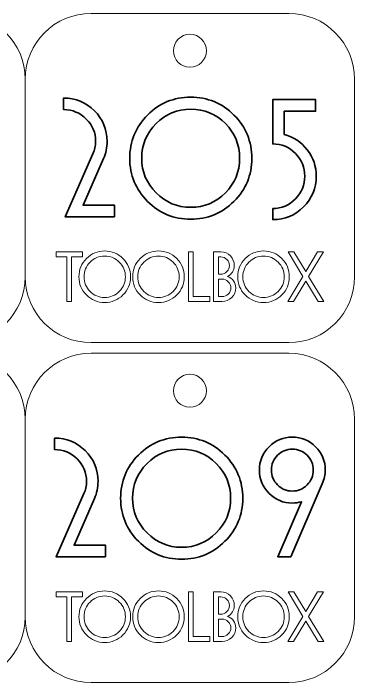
# Model space of a CAD drawing. Header units: inches. Extents: x 269 to 1026, y -294 to 278.
# Drawn here: x 417.7 to 469.5, y 176.1 to 277.8 of the extents above; entities that cross this region are included whole.
import ezdxf

# ---------------------------------------------------------------- set-up
doc = ezdxf.new("R2010")
doc.units = ezdxf.units.IN
doc.header["$MEASUREMENT"] = 0
doc.layers.add('Default', color=7, linetype='Continuous')

# ---------------------------------------------------------------- blocks, each defined once
blk = doc.blocks.new('block 363')
at = {"layer": 'Default', "color": 7, "lineweight": 35}
for points, knots in [([(433.04, 246.87), (433.04, 246.87), (425.53, 246.87), (425.53, 246.87), (425.53, 246.87), (429.74, 256.46), (429.74, 256.46), (430.02, 257.02), (430.16, 257.64), (430.16, 258.34), (430.16, 259.65), (429.68, 260.78), (428.73, 261.73), (427.78, 262.67), (426.64, 263.15), (425.3, 263.15), (425.3, 263.15), (425.3, 264.91), (425.3, 264.91), (427.12, 264.91), (428.67, 264.27), (429.96, 262.99), (431.25, 261.71), (431.9, 260.16), (431.9, 258.34), (431.9, 257.4), (431.72, 256.53), (431.35, 255.74), (431.35, 255.74), (428.26, 248.64), (428.26, 248.64), (428.26, 248.64), (433.04, 248.64), (433.04, 248.64), (433.04, 248.64), (433.04, 246.87), (433.04, 246.87)], [0, 0, 0, 0, 1, 1, 1, 2, 2, 2, 3, 3, 3, 4, 4, 4, 5, 5, 5, 6, 6, 6, 7, 7, 7, 8, 8, 8, 9, 9, 9, 10, 10, 10, 11, 11, 11, 12, 12, 12, 12]), ([(453.87, 255.76), (453.87, 253.21), (452.96, 251.03), (451.15, 249.22), (449.34, 247.41), (447.15, 246.51), (444.59, 246.51), (442.02, 246.51), (439.84, 247.41), (438.04, 249.22), (436.23, 251.03), (435.33, 253.21), (435.33, 255.76), (435.33, 258.33), (436.23, 260.52), (438.04, 262.33), (439.84, 264.14), (442.02, 265.04), (444.59, 265.04), (447.15, 265.04), (449.34, 264.14), (451.15, 262.33), (452.96, 260.52), (453.87, 258.33), (453.87, 255.76)], [0, 0, 0, 0, 1, 1, 1, 2, 2, 2, 3, 3, 3, 4, 4, 4, 5, 5, 5, 6, 6, 6, 7, 7, 7, 8, 8, 8, 8]), ([(463.65, 253.06), (463.65, 251.22), (463, 249.66), (461.71, 248.38), (460.42, 247.09), (458.86, 246.45), (457.04, 246.45), (457.04, 246.45), (457.04, 248.14), (457.04, 248.14), (458.39, 248.14), (459.53, 248.62), (460.48, 249.59), (461.43, 250.55), (461.9, 251.71), (461.9, 253.06), (461.9, 254.39), (461.43, 255.54), (460.48, 256.5), (459.53, 257.46), (458.39, 257.95), (457.04, 257.95), (457.04, 257.95), (457.04, 264.68), (457.04, 264.68), (457.04, 264.68), (463.54, 264.68), (463.54, 264.68), (463.54, 264.68), (463.54, 262.91), (463.54, 262.91), (463.54, 262.91), (458.78, 262.91), (458.78, 262.91), (458.78, 262.91), (458.78, 259.4), (458.78, 259.4), (460.21, 259), (461.38, 258.21), (462.29, 257.04), (463.19, 255.86), (463.65, 254.53), (463.65, 253.06)], [0, 0, 0, 0, 1, 1, 1, 2, 2, 2, 3, 3, 3, 4, 4, 4, 5, 5, 5, 6, 6, 6, 7, 7, 7, 8, 8, 8, 9, 9, 9, 10, 10, 10, 11, 11, 11, 12, 12, 12, 13, 13, 13, 14, 14, 14, 14]), ([(452.02, 255.76), (452.02, 257.82), (451.3, 259.58), (449.85, 261.04), (448.41, 262.5), (446.65, 263.22), (444.59, 263.22), (442.54, 263.22), (440.79, 262.5), (439.34, 261.04), (437.88, 259.58), (437.15, 257.82), (437.15, 255.76), (437.15, 253.72), (437.88, 251.97), (439.34, 250.51), (440.79, 249.05), (442.54, 248.33), (444.59, 248.33), (446.65, 248.33), (448.41, 249.05), (449.85, 250.51), (451.3, 251.97), (452.02, 253.72), (452.02, 255.76)], [0, 0, 0, 0, 1, 1, 1, 2, 2, 2, 3, 3, 3, 4, 4, 4, 5, 5, 5, 6, 6, 6, 7, 7, 7, 8, 8, 8, 8])]:
    blk.add_open_spline(points, degree=3, knots=knots, dxfattribs=at)
blk = doc.blocks.new('block 362')
at = {"layer": 'Default'}
blk.add_blockref('block 363', (0, 0), dxfattribs=at)
blk = doc.blocks.new('block 371')
at = {"layer": 'Default', "color": 7, "lineweight": 35}
for points, knots in [([(452.49, 204.14), (452.49, 201.59), (451.59, 199.41), (449.77, 197.6), (447.96, 195.79), (445.77, 194.88), (443.21, 194.88), (440.64, 194.88), (438.46, 195.79), (436.66, 197.6), (434.85, 199.41), (433.95, 201.59), (433.95, 204.14), (433.95, 206.7), (434.85, 208.89), (436.66, 210.7), (438.46, 212.51), (440.64, 213.42), (443.21, 213.42), (445.77, 213.42), (447.96, 212.51), (449.77, 210.7), (451.59, 208.89), (452.49, 206.7), (452.49, 204.14)], [0, 0, 0, 0, 1, 1, 1, 2, 2, 2, 3, 3, 3, 4, 4, 4, 5, 5, 5, 6, 6, 6, 7, 7, 7, 8, 8, 8, 8]), ([(465.02, 208.43), (465.02, 207.74), (464.87, 207.04), (464.56, 206.35), (464.56, 206.35), (459.77, 195.25), (459.77, 195.25), (459.77, 195.25), (457.79, 195.25), (457.79, 195.25), (457.79, 195.25), (461.43, 203.62), (461.43, 203.62), (460.96, 203.48), (460.48, 203.41), (460, 203.41), (458.63, 203.41), (457.46, 203.9), (456.48, 204.88), (455.5, 205.86), (455.01, 207.04), (455.01, 208.43), (455.01, 209.8), (455.5, 210.97), (456.48, 211.95), (457.46, 212.93), (458.64, 213.42), (460.01, 213.42), (461.39, 213.42), (462.57, 212.93), (463.55, 211.95), (464.53, 210.97), (465.02, 209.8), (465.02, 208.43)], [0, 0, 0, 0, 1, 1, 1, 2, 2, 2, 3, 3, 3, 4, 4, 4, 5, 5, 5, 6, 6, 6, 7, 7, 7, 8, 8, 8, 9, 9, 9, 10, 10, 10, 11, 11, 11, 11]), ([(431.67, 195.25), (431.67, 195.25), (424.15, 195.25), (424.15, 195.25), (424.15, 195.25), (428.36, 204.84), (428.36, 204.84), (428.64, 205.4), (428.78, 206.02), (428.78, 206.71), (428.78, 208.03), (428.3, 209.16), (427.35, 210.11), (426.41, 211.05), (425.26, 211.52), (423.92, 211.52), (423.92, 211.52), (423.92, 213.29), (423.92, 213.29), (425.74, 213.29), (427.29, 212.65), (428.58, 211.37), (429.88, 210.08), (430.52, 208.53), (430.52, 206.71), (430.52, 205.78), (430.34, 204.91), (429.98, 204.11), (429.98, 204.11), (426.88, 197.01), (426.88, 197.01), (426.88, 197.01), (431.67, 197.01), (431.67, 197.01), (431.67, 197.01), (431.67, 195.25), (431.67, 195.25)], [0, 0, 0, 0, 1, 1, 1, 2, 2, 2, 3, 3, 3, 4, 4, 4, 5, 5, 5, 6, 6, 6, 7, 7, 7, 8, 8, 8, 9, 9, 9, 10, 10, 10, 11, 11, 11, 12, 12, 12, 12]), ([(450.65, 204.14), (450.65, 206.2), (449.92, 207.96), (448.47, 209.42), (447.03, 210.87), (445.27, 211.6), (443.21, 211.6), (441.16, 211.6), (439.41, 210.87), (437.96, 209.42), (436.5, 207.96), (435.77, 206.2), (435.77, 204.14), (435.77, 202.09), (436.5, 200.34), (437.96, 198.89), (439.41, 197.43), (441.16, 196.7), (443.21, 196.7), (445.27, 196.7), (447.03, 197.43), (448.47, 198.89), (449.92, 200.34), (450.65, 202.09), (450.65, 204.14)], [0, 0, 0, 0, 1, 1, 1, 2, 2, 2, 3, 3, 3, 4, 4, 4, 5, 5, 5, 6, 6, 6, 7, 7, 7, 8, 8, 8, 8]), ([(463.2, 208.43), (463.2, 209.29), (462.89, 210.04), (462.27, 210.66), (461.64, 211.29), (460.89, 211.6), (460.01, 211.6), (459.14, 211.6), (458.39, 211.29), (457.77, 210.66), (457.15, 210.04), (456.83, 209.29), (456.83, 208.43), (456.83, 207.54), (457.15, 206.79), (457.77, 206.17), (458.39, 205.54), (459.14, 205.23), (460.01, 205.23), (460.89, 205.23), (461.64, 205.54), (462.27, 206.17), (462.89, 206.79), (463.2, 207.54), (463.2, 208.43)], [0, 0, 0, 0, 1, 1, 1, 2, 2, 2, 3, 3, 3, 4, 4, 4, 5, 5, 5, 6, 6, 6, 7, 7, 7, 8, 8, 8, 8])]:
    blk.add_open_spline(points, degree=3, knots=knots, dxfattribs=at)
blk = doc.blocks.new('block 370')
at = {"layer": 'Default'}
blk.add_blockref('block 371', (0, 0), dxfattribs=at)
blk = doc.blocks.new('block 449')
at = {"layer": 'Default', "color": 240, "lineweight": 9}
blk.add_open_spline([(379.47, 227.77), (379.47, 227.77), (409.47, 227.77), (409.47, 227.77), (414.99, 227.77), (419.47, 232.25), (419.47, 237.77), (419.47, 237.77), (419.47, 267.77), (419.47, 267.77), (419.47, 273.29), (414.99, 277.77), (409.47, 277.77), (409.47, 277.77), (379.47, 277.77), (379.47, 277.77), (373.95, 277.77), (369.47, 273.29), (369.47, 267.77), (369.47, 267.77), (369.47, 237.77), (369.47, 237.77), (369.47, 232.25), (373.95, 227.77), (379.47, 227.77)], degree=3, knots=[0, 0, 0, 0, 1, 1, 1, 2, 2, 2, 3, 3, 3, 4, 4, 4, 5, 5, 5, 6, 6, 6, 7, 7, 7, 8, 8, 8, 8], dxfattribs=at)
blk = doc.blocks.new('block 450')
at = {"layer": 'Default', "color": 240, "lineweight": 9}
blk.add_open_spline([(391.97, 272.09), (391.97, 273.47), (393.09, 274.59), (394.47, 274.59), (395.85, 274.59), (396.97, 273.47), (396.97, 272.09), (396.97, 270.71), (395.85, 269.59), (394.47, 269.59), (393.09, 269.59), (391.97, 270.71), (391.97, 272.09)], degree=3, knots=[0, 0, 0, 0, 1, 1, 1, 2, 2, 2, 3, 3, 3, 4, 4, 4, 4], dxfattribs=at)
blk = doc.blocks.new('block 452')
at = {"layer": 'Default', "color": 7, "lineweight": 5}
blk.add_lwpolyline([(378.15, 240.79), (376.51, 240.79), (376.51, 234.01), (375.77, 234.01), (375.77, 240.79), (374.15, 240.79), (374.15, 241.54), (378.15, 241.54), (378.15, 240.79)], dxfattribs=at)
blk = doc.blocks.new('block 453')
at = {"layer": 'Default', "color": 7, "lineweight": 5}
blk.add_open_spline([(385.45, 237.77), (385.45, 236.69), (385.07, 235.77), (384.3, 235.01), (383.54, 234.24), (382.61, 233.86), (381.53, 233.86), (380.45, 233.86), (379.52, 234.24), (378.76, 235.01), (378, 235.77), (377.62, 236.69), (377.62, 237.77), (377.62, 238.85), (378, 239.78), (378.76, 240.54), (379.52, 241.31), (380.45, 241.69), (381.53, 241.69), (382.61, 241.69), (383.54, 241.31), (384.3, 240.54), (385.07, 239.78), (385.45, 238.85), (385.45, 237.77)], degree=3, knots=[0, 0, 0, 0, 1, 1, 1, 2, 2, 2, 3, 3, 3, 4, 4, 4, 5, 5, 5, 6, 6, 6, 7, 7, 7, 8, 8, 8, 8], dxfattribs=at)
blk = doc.blocks.new('block 454')
at = {"layer": 'Default', "color": 7, "lineweight": 5}
blk.add_open_spline([(384.67, 237.77), (384.67, 238.64), (384.37, 239.38), (383.75, 240), (383.14, 240.61), (382.4, 240.92), (381.53, 240.92), (380.67, 240.92), (379.93, 240.61), (379.31, 240), (378.7, 239.38), (378.39, 238.64), (378.39, 237.77), (378.39, 236.91), (378.7, 236.17), (379.31, 235.55), (379.93, 234.94), (380.67, 234.63), (381.53, 234.63), (382.4, 234.63), (383.14, 234.94), (383.75, 235.55), (384.37, 236.17), (384.67, 236.91), (384.67, 237.77)], degree=3, knots=[0, 0, 0, 0, 1, 1, 1, 2, 2, 2, 3, 3, 3, 4, 4, 4, 5, 5, 5, 6, 6, 6, 7, 7, 7, 8, 8, 8, 8], dxfattribs=at)
blk = doc.blocks.new('block 455')
at = {"layer": 'Default', "color": 7, "lineweight": 5}
blk.add_open_spline([(393.61, 237.77), (393.61, 236.69), (393.23, 235.77), (392.47, 235.01), (391.7, 234.24), (390.78, 233.86), (389.69, 233.86), (388.61, 233.86), (387.68, 234.24), (386.92, 235.01), (386.16, 235.77), (385.78, 236.69), (385.78, 237.77), (385.78, 238.85), (386.16, 239.78), (386.92, 240.54), (387.68, 241.31), (388.61, 241.69), (389.69, 241.69), (390.78, 241.69), (391.7, 241.31), (392.47, 240.54), (393.23, 239.78), (393.61, 238.85), (393.61, 237.77)], degree=3, knots=[0, 0, 0, 0, 1, 1, 1, 2, 2, 2, 3, 3, 3, 4, 4, 4, 5, 5, 5, 6, 6, 6, 7, 7, 7, 8, 8, 8, 8], dxfattribs=at)
blk = doc.blocks.new('block 456')
at = {"layer": 'Default', "color": 7, "lineweight": 5}
blk.add_open_spline([(392.83, 237.77), (392.83, 238.64), (392.53, 239.38), (391.92, 240), (391.3, 240.61), (390.56, 240.92), (389.69, 240.92), (388.83, 240.92), (388.09, 240.61), (387.47, 240), (386.86, 239.38), (386.55, 238.64), (386.55, 237.77), (386.55, 236.91), (386.86, 236.17), (387.47, 235.55), (388.09, 234.94), (388.83, 234.63), (389.69, 234.63), (390.56, 234.63), (391.3, 234.94), (391.92, 235.55), (392.53, 236.17), (392.83, 236.91), (392.83, 237.77)], degree=3, knots=[0, 0, 0, 0, 1, 1, 1, 2, 2, 2, 3, 3, 3, 4, 4, 4, 5, 5, 5, 6, 6, 6, 7, 7, 7, 8, 8, 8, 8], dxfattribs=at)
blk = doc.blocks.new('block 457')
at = {"layer": 'Default', "color": 7, "lineweight": 5}
blk.add_lwpolyline([(397.5, 234.01), (394.24, 234.01), (394.24, 241.54), (394.98, 241.54), (394.98, 234.76), (397.5, 234.76), (397.5, 234.01)], dxfattribs=at)
blk = doc.blocks.new('block 458')
at = {"layer": 'Default', "color": 7, "lineweight": 5}
blk.add_open_spline([(401.42, 236.09), (401.42, 235.52), (401.22, 235.03), (400.81, 234.62), (400.41, 234.22), (399.92, 234.01), (399.35, 234.01), (399.35, 234.01), (398.05, 234.01), (398.05, 234.01), (398.05, 234.01), (398.05, 241.54), (398.05, 241.54), (398.05, 241.54), (399.17, 241.54), (399.17, 241.54), (399.74, 241.54), (400.22, 241.34), (400.61, 240.93), (401.01, 240.53), (401.2, 240.04), (401.2, 239.47), (401.2, 238.72), (400.86, 238.17), (400.18, 237.84), (400.56, 237.7), (400.87, 237.47), (401.09, 237.16), (401.31, 236.85), (401.42, 236.49), (401.42, 236.09)], degree=3, knots=[0, 0, 0, 0, 1, 1, 1, 2, 2, 2, 3, 3, 3, 4, 4, 4, 5, 5, 5, 6, 6, 6, 7, 7, 7, 8, 8, 8, 9, 9, 9, 10, 10, 10, 10], dxfattribs=at)
blk = doc.blocks.new('block 459')
at = {"layer": 'Default', "color": 7, "lineweight": 5}
blk.add_open_spline([(400.47, 239.47), (400.47, 239.83), (400.34, 240.14), (400.08, 240.4), (399.83, 240.66), (399.52, 240.79), (399.17, 240.79), (399.17, 240.79), (398.79, 240.79), (398.79, 240.79), (398.79, 240.79), (398.79, 238.17), (398.79, 238.17), (398.79, 238.17), (399.14, 238.17), (399.14, 238.17), (399.51, 238.17), (399.82, 238.29), (400.08, 238.55), (400.34, 238.81), (400.47, 239.11), (400.47, 239.47)], degree=3, knots=[0, 0, 0, 0, 1, 1, 1, 2, 2, 2, 3, 3, 3, 4, 4, 4, 5, 5, 5, 6, 6, 6, 7, 7, 7, 7], dxfattribs=at)
blk = doc.blocks.new('block 460')
at = {"layer": 'Default', "color": 7, "lineweight": 5}
blk.add_open_spline([(400.69, 236.09), (400.69, 236.45), (400.56, 236.77), (400.29, 237.03), (400.03, 237.29), (399.71, 237.42), (399.34, 237.42), (399.34, 237.42), (398.79, 237.42), (398.79, 237.42), (398.79, 237.42), (398.79, 234.76), (398.79, 234.76), (398.79, 234.76), (399.34, 234.76), (399.34, 234.76), (399.71, 234.76), (400.03, 234.89), (400.29, 235.15), (400.56, 235.41), (400.69, 235.72), (400.69, 236.09)], degree=3, knots=[0, 0, 0, 0, 1, 1, 1, 2, 2, 2, 3, 3, 3, 4, 4, 4, 5, 5, 5, 6, 6, 6, 7, 7, 7, 7], dxfattribs=at)
blk = doc.blocks.new('block 461')
at = {"layer": 'Default', "color": 7, "lineweight": 5}
blk.add_open_spline([(409.56, 237.77), (409.56, 236.69), (409.18, 235.77), (408.42, 235.01), (407.65, 234.24), (406.73, 233.86), (405.64, 233.86), (404.56, 233.86), (403.63, 234.24), (402.87, 235.01), (402.11, 235.77), (401.73, 236.69), (401.73, 237.77), (401.73, 238.85), (402.11, 239.78), (402.87, 240.54), (403.63, 241.31), (404.56, 241.69), (405.64, 241.69), (406.73, 241.69), (407.65, 241.31), (408.42, 240.54), (409.18, 239.78), (409.56, 238.85), (409.56, 237.77)], degree=3, knots=[0, 0, 0, 0, 1, 1, 1, 2, 2, 2, 3, 3, 3, 4, 4, 4, 5, 5, 5, 6, 6, 6, 7, 7, 7, 8, 8, 8, 8], dxfattribs=at)
blk = doc.blocks.new('block 462')
at = {"layer": 'Default', "color": 7, "lineweight": 5}
blk.add_open_spline([(408.78, 237.77), (408.78, 238.64), (408.48, 239.38), (407.87, 240), (407.25, 240.61), (406.51, 240.92), (405.64, 240.92), (404.78, 240.92), (404.04, 240.61), (403.42, 240), (402.81, 239.38), (402.5, 238.64), (402.5, 237.77), (402.5, 236.91), (402.81, 236.17), (403.42, 235.55), (404.04, 234.94), (404.78, 234.63), (405.64, 234.63), (406.51, 234.63), (407.25, 234.94), (407.87, 235.55), (408.48, 236.17), (408.78, 236.91), (408.78, 237.77)], degree=3, knots=[0, 0, 0, 0, 1, 1, 1, 2, 2, 2, 3, 3, 3, 4, 4, 4, 5, 5, 5, 6, 6, 6, 7, 7, 7, 8, 8, 8, 8], dxfattribs=at)
blk = doc.blocks.new('block 463')
at = {"layer": 'Default', "color": 7, "lineweight": 5}
blk.add_lwpolyline([(414.79, 234.01), (413.92, 234.01), (412.06, 237.11), (410.18, 234.01), (409.31, 234.01), (411.62, 237.81), (409.37, 241.54), (410.24, 241.54), (412.05, 238.55), (413.86, 241.54), (414.73, 241.54), (412.49, 237.81), (414.79, 234.01)], dxfattribs=at)
blk = doc.blocks.new('block 451')
at = {"layer": 'Default'}
for name in ['block 452', 'block 453', 'block 454', 'block 455', 'block 456', 'block 457', 'block 458', 'block 461', 'block 462', 'block 463', 'block 459', 'block 460']:
    blk.add_blockref(name, (0, 0), dxfattribs=at)
blk = doc.blocks.new('block 448')
at = {"layer": 'Default'}
for name in ['block 449', 'block 450', 'block 451']:
    blk.add_blockref(name, (0, 0), dxfattribs=at)
blk = doc.blocks.new('block 465')
at = {"layer": 'Default', "color": 240, "lineweight": 9}
blk.add_open_spline([(429.47, 227.77), (429.47, 227.77), (459.47, 227.77), (459.47, 227.77), (464.99, 227.77), (469.47, 232.25), (469.47, 237.77), (469.47, 237.77), (469.47, 267.77), (469.47, 267.77), (469.47, 273.29), (464.99, 277.77), (459.47, 277.77), (459.47, 277.77), (429.47, 277.77), (429.47, 277.77), (423.95, 277.77), (419.47, 273.29), (419.47, 267.77), (419.47, 267.77), (419.47, 237.77), (419.47, 237.77), (419.47, 232.25), (423.95, 227.77), (429.47, 227.77)], degree=3, knots=[0, 0, 0, 0, 1, 1, 1, 2, 2, 2, 3, 3, 3, 4, 4, 4, 5, 5, 5, 6, 6, 6, 7, 7, 7, 8, 8, 8, 8], dxfattribs=at)
blk = doc.blocks.new('block 466')
at = {"layer": 'Default', "color": 240, "lineweight": 9}
blk.add_open_spline([(441.97, 272.09), (441.97, 273.47), (443.09, 274.59), (444.47, 274.59), (445.85, 274.59), (446.97, 273.47), (446.97, 272.09), (446.97, 270.71), (445.85, 269.59), (444.47, 269.59), (443.09, 269.59), (441.97, 270.71), (441.97, 272.09)], degree=3, knots=[0, 0, 0, 0, 1, 1, 1, 2, 2, 2, 3, 3, 3, 4, 4, 4, 4], dxfattribs=at)
blk = doc.blocks.new('block 468')
at = {"layer": 'Default', "color": 7, "lineweight": 5}
blk.add_lwpolyline([(428.15, 240.79), (426.51, 240.79), (426.51, 234.01), (425.77, 234.01), (425.77, 240.79), (424.15, 240.79), (424.15, 241.54), (428.15, 241.54), (428.15, 240.79)], dxfattribs=at)
blk = doc.blocks.new('block 469')
at = {"layer": 'Default', "color": 7, "lineweight": 5}
blk.add_open_spline([(435.45, 237.77), (435.45, 236.69), (435.07, 235.77), (434.3, 235.01), (433.54, 234.24), (432.61, 233.86), (431.53, 233.86), (430.45, 233.86), (429.52, 234.24), (428.76, 235.01), (428, 235.77), (427.62, 236.69), (427.62, 237.77), (427.62, 238.85), (428, 239.78), (428.76, 240.54), (429.52, 241.31), (430.45, 241.69), (431.53, 241.69), (432.61, 241.69), (433.54, 241.31), (434.3, 240.54), (435.07, 239.78), (435.45, 238.85), (435.45, 237.77)], degree=3, knots=[0, 0, 0, 0, 1, 1, 1, 2, 2, 2, 3, 3, 3, 4, 4, 4, 5, 5, 5, 6, 6, 6, 7, 7, 7, 8, 8, 8, 8], dxfattribs=at)
blk = doc.blocks.new('block 470')
at = {"layer": 'Default', "color": 7, "lineweight": 5}
blk.add_open_spline([(434.67, 237.77), (434.67, 238.64), (434.37, 239.38), (433.75, 240), (433.14, 240.61), (432.4, 240.92), (431.53, 240.92), (430.67, 240.92), (429.93, 240.61), (429.31, 240), (428.7, 239.38), (428.39, 238.64), (428.39, 237.77), (428.39, 236.91), (428.7, 236.17), (429.31, 235.55), (429.93, 234.94), (430.67, 234.63), (431.53, 234.63), (432.4, 234.63), (433.14, 234.94), (433.75, 235.55), (434.37, 236.17), (434.67, 236.91), (434.67, 237.77)], degree=3, knots=[0, 0, 0, 0, 1, 1, 1, 2, 2, 2, 3, 3, 3, 4, 4, 4, 5, 5, 5, 6, 6, 6, 7, 7, 7, 8, 8, 8, 8], dxfattribs=at)
blk = doc.blocks.new('block 471')
at = {"layer": 'Default', "color": 7, "lineweight": 5}
blk.add_open_spline([(443.61, 237.77), (443.61, 236.69), (443.23, 235.77), (442.47, 235.01), (441.7, 234.24), (440.78, 233.86), (439.69, 233.86), (438.61, 233.86), (437.68, 234.24), (436.92, 235.01), (436.16, 235.77), (435.78, 236.69), (435.78, 237.77), (435.78, 238.85), (436.16, 239.78), (436.92, 240.54), (437.68, 241.31), (438.61, 241.69), (439.69, 241.69), (440.78, 241.69), (441.7, 241.31), (442.47, 240.54), (443.23, 239.78), (443.61, 238.85), (443.61, 237.77)], degree=3, knots=[0, 0, 0, 0, 1, 1, 1, 2, 2, 2, 3, 3, 3, 4, 4, 4, 5, 5, 5, 6, 6, 6, 7, 7, 7, 8, 8, 8, 8], dxfattribs=at)
blk = doc.blocks.new('block 472')
at = {"layer": 'Default', "color": 7, "lineweight": 5}
blk.add_open_spline([(442.83, 237.77), (442.83, 238.64), (442.53, 239.38), (441.92, 240), (441.3, 240.61), (440.56, 240.92), (439.69, 240.92), (438.83, 240.92), (438.09, 240.61), (437.47, 240), (436.86, 239.38), (436.55, 238.64), (436.55, 237.77), (436.55, 236.91), (436.86, 236.17), (437.47, 235.55), (438.09, 234.94), (438.83, 234.63), (439.69, 234.63), (440.56, 234.63), (441.3, 234.94), (441.92, 235.55), (442.53, 236.17), (442.83, 236.91), (442.83, 237.77)], degree=3, knots=[0, 0, 0, 0, 1, 1, 1, 2, 2, 2, 3, 3, 3, 4, 4, 4, 5, 5, 5, 6, 6, 6, 7, 7, 7, 8, 8, 8, 8], dxfattribs=at)
blk = doc.blocks.new('block 473')
at = {"layer": 'Default', "color": 7, "lineweight": 5}
blk.add_lwpolyline([(447.5, 234.01), (444.24, 234.01), (444.24, 241.54), (444.98, 241.54), (444.98, 234.76), (447.5, 234.76), (447.5, 234.01)], dxfattribs=at)
blk = doc.blocks.new('block 474')
at = {"layer": 'Default', "color": 7, "lineweight": 5}
blk.add_open_spline([(451.42, 236.09), (451.42, 235.52), (451.22, 235.03), (450.81, 234.62), (450.41, 234.22), (449.92, 234.01), (449.35, 234.01), (449.35, 234.01), (448.05, 234.01), (448.05, 234.01), (448.05, 234.01), (448.05, 241.54), (448.05, 241.54), (448.05, 241.54), (449.17, 241.54), (449.17, 241.54), (449.74, 241.54), (450.22, 241.34), (450.61, 240.93), (451.01, 240.53), (451.2, 240.04), (451.2, 239.47), (451.2, 238.72), (450.86, 238.17), (450.18, 237.84), (450.56, 237.7), (450.87, 237.47), (451.09, 237.16), (451.31, 236.85), (451.42, 236.49), (451.42, 236.09)], degree=3, knots=[0, 0, 0, 0, 1, 1, 1, 2, 2, 2, 3, 3, 3, 4, 4, 4, 5, 5, 5, 6, 6, 6, 7, 7, 7, 8, 8, 8, 9, 9, 9, 10, 10, 10, 10], dxfattribs=at)
blk = doc.blocks.new('block 475')
at = {"layer": 'Default', "color": 7, "lineweight": 5}
blk.add_open_spline([(450.47, 239.47), (450.47, 239.83), (450.34, 240.14), (450.08, 240.4), (449.83, 240.66), (449.52, 240.79), (449.17, 240.79), (449.17, 240.79), (448.79, 240.79), (448.79, 240.79), (448.79, 240.79), (448.79, 238.17), (448.79, 238.17), (448.79, 238.17), (449.14, 238.17), (449.14, 238.17), (449.51, 238.17), (449.82, 238.29), (450.08, 238.55), (450.34, 238.81), (450.47, 239.11), (450.47, 239.47)], degree=3, knots=[0, 0, 0, 0, 1, 1, 1, 2, 2, 2, 3, 3, 3, 4, 4, 4, 5, 5, 5, 6, 6, 6, 7, 7, 7, 7], dxfattribs=at)
blk = doc.blocks.new('block 476')
at = {"layer": 'Default', "color": 7, "lineweight": 5}
blk.add_open_spline([(450.69, 236.09), (450.69, 236.45), (450.56, 236.77), (450.29, 237.03), (450.03, 237.29), (449.71, 237.42), (449.34, 237.42), (449.34, 237.42), (448.79, 237.42), (448.79, 237.42), (448.79, 237.42), (448.79, 234.76), (448.79, 234.76), (448.79, 234.76), (449.34, 234.76), (449.34, 234.76), (449.71, 234.76), (450.03, 234.89), (450.29, 235.15), (450.56, 235.41), (450.69, 235.72), (450.69, 236.09)], degree=3, knots=[0, 0, 0, 0, 1, 1, 1, 2, 2, 2, 3, 3, 3, 4, 4, 4, 5, 5, 5, 6, 6, 6, 7, 7, 7, 7], dxfattribs=at)
blk = doc.blocks.new('block 477')
at = {"layer": 'Default', "color": 7, "lineweight": 5}
blk.add_open_spline([(459.56, 237.77), (459.56, 236.69), (459.18, 235.77), (458.42, 235.01), (457.65, 234.24), (456.73, 233.86), (455.64, 233.86), (454.56, 233.86), (453.63, 234.24), (452.87, 235.01), (452.11, 235.77), (451.73, 236.69), (451.73, 237.77), (451.73, 238.85), (452.11, 239.78), (452.87, 240.54), (453.63, 241.31), (454.56, 241.69), (455.64, 241.69), (456.73, 241.69), (457.65, 241.31), (458.42, 240.54), (459.18, 239.78), (459.56, 238.85), (459.56, 237.77)], degree=3, knots=[0, 0, 0, 0, 1, 1, 1, 2, 2, 2, 3, 3, 3, 4, 4, 4, 5, 5, 5, 6, 6, 6, 7, 7, 7, 8, 8, 8, 8], dxfattribs=at)
blk = doc.blocks.new('block 478')
at = {"layer": 'Default', "color": 7, "lineweight": 5}
blk.add_open_spline([(458.78, 237.77), (458.78, 238.64), (458.48, 239.38), (457.87, 240), (457.25, 240.61), (456.51, 240.92), (455.64, 240.92), (454.78, 240.92), (454.04, 240.61), (453.42, 240), (452.81, 239.38), (452.5, 238.64), (452.5, 237.77), (452.5, 236.91), (452.81, 236.17), (453.42, 235.55), (454.04, 234.94), (454.78, 234.63), (455.64, 234.63), (456.51, 234.63), (457.25, 234.94), (457.87, 235.55), (458.48, 236.17), (458.78, 236.91), (458.78, 237.77)], degree=3, knots=[0, 0, 0, 0, 1, 1, 1, 2, 2, 2, 3, 3, 3, 4, 4, 4, 5, 5, 5, 6, 6, 6, 7, 7, 7, 8, 8, 8, 8], dxfattribs=at)
blk = doc.blocks.new('block 479')
at = {"layer": 'Default', "color": 7, "lineweight": 5}
blk.add_lwpolyline([(464.79, 234.01), (463.92, 234.01), (462.06, 237.11), (460.18, 234.01), (459.31, 234.01), (461.62, 237.81), (459.37, 241.54), (460.24, 241.54), (462.05, 238.55), (463.86, 241.54), (464.73, 241.54), (462.49, 237.81), (464.79, 234.01)], dxfattribs=at)
blk = doc.blocks.new('block 467')
at = {"layer": 'Default'}
for name in ['block 468', 'block 469', 'block 470', 'block 471', 'block 472', 'block 473', 'block 474', 'block 477', 'block 478', 'block 479', 'block 475', 'block 476']:
    blk.add_blockref(name, (0, 0), dxfattribs=at)
blk = doc.blocks.new('block 464')
at = {"layer": 'Default'}
for name in ['block 465', 'block 466', 'block 467']:
    blk.add_blockref(name, (0, 0), dxfattribs=at)
blk = doc.blocks.new('block 509')
at = {"layer": 'Default', "color": 240, "lineweight": 9}
blk.add_open_spline([(379.47, 176.15), (379.47, 176.15), (409.47, 176.15), (409.47, 176.15), (414.99, 176.15), (419.47, 180.62), (419.47, 186.15), (419.47, 186.15), (419.47, 216.15), (419.47, 216.15), (419.47, 221.67), (414.99, 226.15), (409.47, 226.15), (409.47, 226.15), (379.47, 226.15), (379.47, 226.15), (373.95, 226.15), (369.47, 221.67), (369.47, 216.15), (369.47, 216.15), (369.47, 186.15), (369.47, 186.15), (369.47, 180.62), (373.95, 176.15), (379.47, 176.15)], degree=3, knots=[0, 0, 0, 0, 1, 1, 1, 2, 2, 2, 3, 3, 3, 4, 4, 4, 5, 5, 5, 6, 6, 6, 7, 7, 7, 8, 8, 8, 8], dxfattribs=at)
blk = doc.blocks.new('block 510')
at = {"layer": 'Default', "color": 240, "lineweight": 9}
blk.add_open_spline([(391.97, 220.46), (391.97, 221.84), (393.09, 222.96), (394.47, 222.96), (395.85, 222.96), (396.97, 221.84), (396.97, 220.46), (396.97, 219.08), (395.85, 217.96), (394.47, 217.96), (393.09, 217.96), (391.97, 219.08), (391.97, 220.46)], degree=3, knots=[0, 0, 0, 0, 1, 1, 1, 2, 2, 2, 3, 3, 3, 4, 4, 4, 4], dxfattribs=at)
blk = doc.blocks.new('block 512')
at = {"layer": 'Default', "color": 7, "lineweight": 5}
blk.add_lwpolyline([(378.15, 189.17), (376.51, 189.17), (376.51, 182.39), (375.77, 182.39), (375.77, 189.17), (374.15, 189.17), (374.15, 189.91), (378.15, 189.91), (378.15, 189.17)], dxfattribs=at)
blk = doc.blocks.new('block 513')
at = {"layer": 'Default', "color": 7, "lineweight": 5}
blk.add_open_spline([(385.45, 186.15), (385.45, 185.07), (385.07, 184.15), (384.3, 183.38), (383.54, 182.62), (382.61, 182.24), (381.53, 182.24), (380.45, 182.24), (379.52, 182.62), (378.76, 183.38), (378, 184.15), (377.62, 185.07), (377.62, 186.15), (377.62, 187.23), (378, 188.15), (378.76, 188.92), (379.52, 189.69), (380.45, 190.07), (381.53, 190.07), (382.61, 190.07), (383.54, 189.69), (384.3, 188.92), (385.07, 188.15), (385.45, 187.23), (385.45, 186.15)], degree=3, knots=[0, 0, 0, 0, 1, 1, 1, 2, 2, 2, 3, 3, 3, 4, 4, 4, 5, 5, 5, 6, 6, 6, 7, 7, 7, 8, 8, 8, 8], dxfattribs=at)
blk = doc.blocks.new('block 514')
at = {"layer": 'Default', "color": 7, "lineweight": 5}
blk.add_open_spline([(384.67, 186.15), (384.67, 187.02), (384.37, 187.76), (383.75, 188.38), (383.14, 188.99), (382.4, 189.3), (381.53, 189.3), (380.67, 189.3), (379.93, 188.99), (379.31, 188.38), (378.7, 187.76), (378.39, 187.02), (378.39, 186.15), (378.39, 185.28), (378.7, 184.54), (379.31, 183.93), (379.93, 183.31), (380.67, 183), (381.53, 183), (382.4, 183), (383.14, 183.31), (383.75, 183.93), (384.37, 184.54), (384.67, 185.28), (384.67, 186.15)], degree=3, knots=[0, 0, 0, 0, 1, 1, 1, 2, 2, 2, 3, 3, 3, 4, 4, 4, 5, 5, 5, 6, 6, 6, 7, 7, 7, 8, 8, 8, 8], dxfattribs=at)
blk = doc.blocks.new('block 515')
at = {"layer": 'Default', "color": 7, "lineweight": 5}
blk.add_open_spline([(393.61, 186.15), (393.61, 185.07), (393.23, 184.15), (392.47, 183.38), (391.7, 182.62), (390.78, 182.24), (389.69, 182.24), (388.61, 182.24), (387.68, 182.62), (386.92, 183.38), (386.16, 184.15), (385.78, 185.07), (385.78, 186.15), (385.78, 187.23), (386.16, 188.15), (386.92, 188.92), (387.68, 189.69), (388.61, 190.07), (389.69, 190.07), (390.78, 190.07), (391.7, 189.69), (392.47, 188.92), (393.23, 188.15), (393.61, 187.23), (393.61, 186.15)], degree=3, knots=[0, 0, 0, 0, 1, 1, 1, 2, 2, 2, 3, 3, 3, 4, 4, 4, 5, 5, 5, 6, 6, 6, 7, 7, 7, 8, 8, 8, 8], dxfattribs=at)
blk = doc.blocks.new('block 516')
at = {"layer": 'Default', "color": 7, "lineweight": 5}
blk.add_open_spline([(392.83, 186.15), (392.83, 187.02), (392.53, 187.76), (391.92, 188.38), (391.3, 188.99), (390.56, 189.3), (389.69, 189.3), (388.83, 189.3), (388.09, 188.99), (387.47, 188.38), (386.86, 187.76), (386.55, 187.02), (386.55, 186.15), (386.55, 185.28), (386.86, 184.54), (387.47, 183.93), (388.09, 183.31), (388.83, 183), (389.69, 183), (390.56, 183), (391.3, 183.31), (391.92, 183.93), (392.53, 184.54), (392.83, 185.28), (392.83, 186.15)], degree=3, knots=[0, 0, 0, 0, 1, 1, 1, 2, 2, 2, 3, 3, 3, 4, 4, 4, 5, 5, 5, 6, 6, 6, 7, 7, 7, 8, 8, 8, 8], dxfattribs=at)
blk = doc.blocks.new('block 517')
at = {"layer": 'Default', "color": 7, "lineweight": 5}
blk.add_lwpolyline([(397.5, 182.39), (394.24, 182.39), (394.24, 189.91), (394.98, 189.91), (394.98, 183.14), (397.5, 183.14), (397.5, 182.39)], dxfattribs=at)
blk = doc.blocks.new('block 518')
at = {"layer": 'Default', "color": 7, "lineweight": 5}
blk.add_open_spline([(401.42, 184.47), (401.42, 183.89), (401.22, 183.41), (400.81, 183), (400.41, 182.59), (399.92, 182.39), (399.35, 182.39), (399.35, 182.39), (398.05, 182.39), (398.05, 182.39), (398.05, 182.39), (398.05, 189.91), (398.05, 189.91), (398.05, 189.91), (399.17, 189.91), (399.17, 189.91), (399.74, 189.91), (400.22, 189.71), (400.61, 189.31), (401.01, 188.91), (401.2, 188.42), (401.2, 187.85), (401.2, 187.09), (400.86, 186.55), (400.18, 186.21), (400.56, 186.07), (400.87, 185.85), (401.09, 185.54), (401.31, 185.23), (401.42, 184.87), (401.42, 184.47)], degree=3, knots=[0, 0, 0, 0, 1, 1, 1, 2, 2, 2, 3, 3, 3, 4, 4, 4, 5, 5, 5, 6, 6, 6, 7, 7, 7, 8, 8, 8, 9, 9, 9, 10, 10, 10, 10], dxfattribs=at)
blk = doc.blocks.new('block 519')
at = {"layer": 'Default', "color": 7, "lineweight": 5}
blk.add_open_spline([(400.47, 187.85), (400.47, 188.21), (400.34, 188.52), (400.08, 188.78), (399.83, 189.04), (399.52, 189.17), (399.17, 189.17), (399.17, 189.17), (398.79, 189.17), (398.79, 189.17), (398.79, 189.17), (398.79, 186.54), (398.79, 186.54), (398.79, 186.54), (399.14, 186.54), (399.14, 186.54), (399.51, 186.54), (399.82, 186.67), (400.08, 186.93), (400.34, 187.18), (400.47, 187.49), (400.47, 187.85)], degree=3, knots=[0, 0, 0, 0, 1, 1, 1, 2, 2, 2, 3, 3, 3, 4, 4, 4, 5, 5, 5, 6, 6, 6, 7, 7, 7, 7], dxfattribs=at)
blk = doc.blocks.new('block 520')
at = {"layer": 'Default', "color": 7, "lineweight": 5}
blk.add_open_spline([(400.69, 184.47), (400.69, 184.83), (400.56, 185.14), (400.29, 185.4), (400.03, 185.66), (399.71, 185.8), (399.34, 185.8), (399.34, 185.8), (398.79, 185.8), (398.79, 185.8), (398.79, 185.8), (398.79, 183.14), (398.79, 183.14), (398.79, 183.14), (399.34, 183.14), (399.34, 183.14), (399.71, 183.14), (400.03, 183.27), (400.29, 183.53), (400.56, 183.79), (400.69, 184.1), (400.69, 184.47)], degree=3, knots=[0, 0, 0, 0, 1, 1, 1, 2, 2, 2, 3, 3, 3, 4, 4, 4, 5, 5, 5, 6, 6, 6, 7, 7, 7, 7], dxfattribs=at)
blk = doc.blocks.new('block 521')
at = {"layer": 'Default', "color": 7, "lineweight": 5}
blk.add_open_spline([(409.56, 186.15), (409.56, 185.07), (409.18, 184.15), (408.42, 183.38), (407.65, 182.62), (406.73, 182.24), (405.64, 182.24), (404.56, 182.24), (403.63, 182.62), (402.87, 183.38), (402.11, 184.15), (401.73, 185.07), (401.73, 186.15), (401.73, 187.23), (402.11, 188.15), (402.87, 188.92), (403.63, 189.69), (404.56, 190.07), (405.64, 190.07), (406.73, 190.07), (407.65, 189.69), (408.42, 188.92), (409.18, 188.15), (409.56, 187.23), (409.56, 186.15)], degree=3, knots=[0, 0, 0, 0, 1, 1, 1, 2, 2, 2, 3, 3, 3, 4, 4, 4, 5, 5, 5, 6, 6, 6, 7, 7, 7, 8, 8, 8, 8], dxfattribs=at)
blk = doc.blocks.new('block 522')
at = {"layer": 'Default', "color": 7, "lineweight": 5}
blk.add_open_spline([(408.78, 186.15), (408.78, 187.02), (408.48, 187.76), (407.87, 188.38), (407.25, 188.99), (406.51, 189.3), (405.64, 189.3), (404.78, 189.3), (404.04, 188.99), (403.42, 188.38), (402.81, 187.76), (402.5, 187.02), (402.5, 186.15), (402.5, 185.28), (402.81, 184.54), (403.42, 183.93), (404.04, 183.31), (404.78, 183), (405.64, 183), (406.51, 183), (407.25, 183.31), (407.87, 183.93), (408.48, 184.54), (408.78, 185.28), (408.78, 186.15)], degree=3, knots=[0, 0, 0, 0, 1, 1, 1, 2, 2, 2, 3, 3, 3, 4, 4, 4, 5, 5, 5, 6, 6, 6, 7, 7, 7, 8, 8, 8, 8], dxfattribs=at)
blk = doc.blocks.new('block 523')
at = {"layer": 'Default', "color": 7, "lineweight": 5}
blk.add_lwpolyline([(414.79, 182.39), (413.92, 182.39), (412.06, 185.49), (410.18, 182.39), (409.31, 182.39), (411.62, 186.19), (409.37, 189.91), (410.24, 189.91), (412.05, 186.92), (413.86, 189.91), (414.73, 189.91), (412.49, 186.19), (414.79, 182.39)], dxfattribs=at)
blk = doc.blocks.new('block 511')
at = {"layer": 'Default'}
for name in ['block 513', 'block 515', 'block 521', 'block 512', 'block 514', 'block 516', 'block 517', 'block 518', 'block 519', 'block 522', 'block 523', 'block 520']:
    blk.add_blockref(name, (0, 0), dxfattribs=at)
blk = doc.blocks.new('block 508')
at = {"layer": 'Default'}
for name in ['block 509', 'block 510', 'block 511']:
    blk.add_blockref(name, (0, 0), dxfattribs=at)
blk = doc.blocks.new('block 525')
at = {"layer": 'Default', "color": 240, "lineweight": 9}
blk.add_open_spline([(429.47, 176.15), (429.47, 176.15), (459.47, 176.15), (459.47, 176.15), (464.99, 176.15), (469.47, 180.62), (469.47, 186.15), (469.47, 186.15), (469.47, 216.15), (469.47, 216.15), (469.47, 221.67), (464.99, 226.15), (459.47, 226.15), (459.47, 226.15), (429.47, 226.15), (429.47, 226.15), (423.95, 226.15), (419.47, 221.67), (419.47, 216.15), (419.47, 216.15), (419.47, 186.15), (419.47, 186.15), (419.47, 180.62), (423.95, 176.15), (429.47, 176.15)], degree=3, knots=[0, 0, 0, 0, 1, 1, 1, 2, 2, 2, 3, 3, 3, 4, 4, 4, 5, 5, 5, 6, 6, 6, 7, 7, 7, 8, 8, 8, 8], dxfattribs=at)
blk = doc.blocks.new('block 526')
at = {"layer": 'Default', "color": 240, "lineweight": 9}
blk.add_open_spline([(441.97, 220.46), (441.97, 221.84), (443.09, 222.96), (444.47, 222.96), (445.85, 222.96), (446.97, 221.84), (446.97, 220.46), (446.97, 219.08), (445.85, 217.96), (444.47, 217.96), (443.09, 217.96), (441.97, 219.08), (441.97, 220.46)], degree=3, knots=[0, 0, 0, 0, 1, 1, 1, 2, 2, 2, 3, 3, 3, 4, 4, 4, 4], dxfattribs=at)
blk = doc.blocks.new('block 528')
at = {"layer": 'Default', "color": 7, "lineweight": 5}
blk.add_lwpolyline([(428.15, 189.17), (426.51, 189.17), (426.51, 182.39), (425.77, 182.39), (425.77, 189.17), (424.15, 189.17), (424.15, 189.91), (428.15, 189.91), (428.15, 189.17)], dxfattribs=at)
blk = doc.blocks.new('block 529')
at = {"layer": 'Default', "color": 7, "lineweight": 5}
blk.add_open_spline([(435.45, 186.15), (435.45, 185.07), (435.07, 184.15), (434.3, 183.38), (433.54, 182.62), (432.61, 182.24), (431.53, 182.24), (430.45, 182.24), (429.52, 182.62), (428.76, 183.38), (428, 184.15), (427.62, 185.07), (427.62, 186.15), (427.62, 187.23), (428, 188.15), (428.76, 188.92), (429.52, 189.69), (430.45, 190.07), (431.53, 190.07), (432.61, 190.07), (433.54, 189.69), (434.3, 188.92), (435.07, 188.15), (435.45, 187.23), (435.45, 186.15)], degree=3, knots=[0, 0, 0, 0, 1, 1, 1, 2, 2, 2, 3, 3, 3, 4, 4, 4, 5, 5, 5, 6, 6, 6, 7, 7, 7, 8, 8, 8, 8], dxfattribs=at)
blk = doc.blocks.new('block 530')
at = {"layer": 'Default', "color": 7, "lineweight": 5}
blk.add_open_spline([(434.67, 186.15), (434.67, 187.02), (434.37, 187.76), (433.75, 188.38), (433.14, 188.99), (432.4, 189.3), (431.53, 189.3), (430.67, 189.3), (429.93, 188.99), (429.31, 188.38), (428.7, 187.76), (428.39, 187.02), (428.39, 186.15), (428.39, 185.28), (428.7, 184.54), (429.31, 183.93), (429.93, 183.31), (430.67, 183), (431.53, 183), (432.4, 183), (433.14, 183.31), (433.75, 183.93), (434.37, 184.54), (434.67, 185.28), (434.67, 186.15)], degree=3, knots=[0, 0, 0, 0, 1, 1, 1, 2, 2, 2, 3, 3, 3, 4, 4, 4, 5, 5, 5, 6, 6, 6, 7, 7, 7, 8, 8, 8, 8], dxfattribs=at)
blk = doc.blocks.new('block 531')
at = {"layer": 'Default', "color": 7, "lineweight": 5}
blk.add_open_spline([(443.61, 186.15), (443.61, 185.07), (443.23, 184.15), (442.47, 183.38), (441.7, 182.62), (440.78, 182.24), (439.69, 182.24), (438.61, 182.24), (437.68, 182.62), (436.92, 183.38), (436.16, 184.15), (435.78, 185.07), (435.78, 186.15), (435.78, 187.23), (436.16, 188.15), (436.92, 188.92), (437.68, 189.69), (438.61, 190.07), (439.69, 190.07), (440.78, 190.07), (441.7, 189.69), (442.47, 188.92), (443.23, 188.15), (443.61, 187.23), (443.61, 186.15)], degree=3, knots=[0, 0, 0, 0, 1, 1, 1, 2, 2, 2, 3, 3, 3, 4, 4, 4, 5, 5, 5, 6, 6, 6, 7, 7, 7, 8, 8, 8, 8], dxfattribs=at)
blk = doc.blocks.new('block 532')
at = {"layer": 'Default', "color": 7, "lineweight": 5}
blk.add_open_spline([(442.83, 186.15), (442.83, 187.02), (442.53, 187.76), (441.92, 188.38), (441.3, 188.99), (440.56, 189.3), (439.69, 189.3), (438.83, 189.3), (438.09, 188.99), (437.47, 188.38), (436.86, 187.76), (436.55, 187.02), (436.55, 186.15), (436.55, 185.28), (436.86, 184.54), (437.47, 183.93), (438.09, 183.31), (438.83, 183), (439.69, 183), (440.56, 183), (441.3, 183.31), (441.92, 183.93), (442.53, 184.54), (442.83, 185.28), (442.83, 186.15)], degree=3, knots=[0, 0, 0, 0, 1, 1, 1, 2, 2, 2, 3, 3, 3, 4, 4, 4, 5, 5, 5, 6, 6, 6, 7, 7, 7, 8, 8, 8, 8], dxfattribs=at)
blk = doc.blocks.new('block 533')
at = {"layer": 'Default', "color": 7, "lineweight": 5}
blk.add_lwpolyline([(447.5, 182.39), (444.24, 182.39), (444.24, 189.91), (444.98, 189.91), (444.98, 183.14), (447.5, 183.14), (447.5, 182.39)], dxfattribs=at)
blk = doc.blocks.new('block 534')
at = {"layer": 'Default', "color": 7, "lineweight": 5}
blk.add_open_spline([(451.42, 184.47), (451.42, 183.89), (451.22, 183.41), (450.81, 183), (450.41, 182.59), (449.92, 182.39), (449.35, 182.39), (449.35, 182.39), (448.05, 182.39), (448.05, 182.39), (448.05, 182.39), (448.05, 189.91), (448.05, 189.91), (448.05, 189.91), (449.17, 189.91), (449.17, 189.91), (449.74, 189.91), (450.22, 189.71), (450.61, 189.31), (451.01, 188.91), (451.2, 188.42), (451.2, 187.85), (451.2, 187.09), (450.86, 186.55), (450.18, 186.21), (450.56, 186.07), (450.87, 185.85), (451.09, 185.54), (451.31, 185.23), (451.42, 184.87), (451.42, 184.47)], degree=3, knots=[0, 0, 0, 0, 1, 1, 1, 2, 2, 2, 3, 3, 3, 4, 4, 4, 5, 5, 5, 6, 6, 6, 7, 7, 7, 8, 8, 8, 9, 9, 9, 10, 10, 10, 10], dxfattribs=at)
blk = doc.blocks.new('block 535')
at = {"layer": 'Default', "color": 7, "lineweight": 5}
blk.add_open_spline([(450.47, 187.85), (450.47, 188.21), (450.34, 188.52), (450.08, 188.78), (449.83, 189.04), (449.52, 189.17), (449.17, 189.17), (449.17, 189.17), (448.79, 189.17), (448.79, 189.17), (448.79, 189.17), (448.79, 186.54), (448.79, 186.54), (448.79, 186.54), (449.14, 186.54), (449.14, 186.54), (449.51, 186.54), (449.82, 186.67), (450.08, 186.93), (450.34, 187.18), (450.47, 187.49), (450.47, 187.85)], degree=3, knots=[0, 0, 0, 0, 1, 1, 1, 2, 2, 2, 3, 3, 3, 4, 4, 4, 5, 5, 5, 6, 6, 6, 7, 7, 7, 7], dxfattribs=at)
blk = doc.blocks.new('block 536')
at = {"layer": 'Default', "color": 7, "lineweight": 5}
blk.add_open_spline([(450.69, 184.47), (450.69, 184.83), (450.56, 185.14), (450.29, 185.4), (450.03, 185.66), (449.71, 185.8), (449.34, 185.8), (449.34, 185.8), (448.79, 185.8), (448.79, 185.8), (448.79, 185.8), (448.79, 183.14), (448.79, 183.14), (448.79, 183.14), (449.34, 183.14), (449.34, 183.14), (449.71, 183.14), (450.03, 183.27), (450.29, 183.53), (450.56, 183.79), (450.69, 184.1), (450.69, 184.47)], degree=3, knots=[0, 0, 0, 0, 1, 1, 1, 2, 2, 2, 3, 3, 3, 4, 4, 4, 5, 5, 5, 6, 6, 6, 7, 7, 7, 7], dxfattribs=at)
blk = doc.blocks.new('block 537')
at = {"layer": 'Default', "color": 7, "lineweight": 5}
blk.add_open_spline([(459.56, 186.15), (459.56, 185.07), (459.18, 184.15), (458.42, 183.38), (457.65, 182.62), (456.73, 182.24), (455.64, 182.24), (454.56, 182.24), (453.63, 182.62), (452.87, 183.38), (452.11, 184.15), (451.73, 185.07), (451.73, 186.15), (451.73, 187.23), (452.11, 188.15), (452.87, 188.92), (453.63, 189.69), (454.56, 190.07), (455.64, 190.07), (456.73, 190.07), (457.65, 189.69), (458.42, 188.92), (459.18, 188.15), (459.56, 187.23), (459.56, 186.15)], degree=3, knots=[0, 0, 0, 0, 1, 1, 1, 2, 2, 2, 3, 3, 3, 4, 4, 4, 5, 5, 5, 6, 6, 6, 7, 7, 7, 8, 8, 8, 8], dxfattribs=at)
blk = doc.blocks.new('block 538')
at = {"layer": 'Default', "color": 7, "lineweight": 5}
blk.add_open_spline([(458.78, 186.15), (458.78, 187.02), (458.48, 187.76), (457.87, 188.38), (457.25, 188.99), (456.51, 189.3), (455.64, 189.3), (454.78, 189.3), (454.04, 188.99), (453.42, 188.38), (452.81, 187.76), (452.5, 187.02), (452.5, 186.15), (452.5, 185.28), (452.81, 184.54), (453.42, 183.93), (454.04, 183.31), (454.78, 183), (455.64, 183), (456.51, 183), (457.25, 183.31), (457.87, 183.93), (458.48, 184.54), (458.78, 185.28), (458.78, 186.15)], degree=3, knots=[0, 0, 0, 0, 1, 1, 1, 2, 2, 2, 3, 3, 3, 4, 4, 4, 5, 5, 5, 6, 6, 6, 7, 7, 7, 8, 8, 8, 8], dxfattribs=at)
blk = doc.blocks.new('block 539')
at = {"layer": 'Default', "color": 7, "lineweight": 5}
blk.add_lwpolyline([(464.79, 182.39), (463.92, 182.39), (462.06, 185.49), (460.18, 182.39), (459.31, 182.39), (461.62, 186.19), (459.37, 189.91), (460.24, 189.91), (462.05, 186.92), (463.86, 189.91), (464.73, 189.91), (462.49, 186.19), (464.79, 182.39)], dxfattribs=at)
blk = doc.blocks.new('block 527')
at = {"layer": 'Default'}
for name in ['block 529', 'block 531', 'block 537', 'block 528', 'block 530', 'block 532', 'block 533', 'block 534', 'block 535', 'block 538', 'block 539', 'block 536']:
    blk.add_blockref(name, (0, 0), dxfattribs=at)
blk = doc.blocks.new('block 524')
at = {"layer": 'Default'}
for name in ['block 525', 'block 526', 'block 527']:
    blk.add_blockref(name, (0, 0), dxfattribs=at)

msp = doc.modelspace()

# ---------------------------------------------------------------- block references
at = {"layer": 'Default'}
for name in ['block 448', 'block 464', 'block 362', 'block 508', 'block 524', 'block 370']:
    msp.add_blockref(name, (0, 0), dxfattribs=at)

doc.saveas('drawing.dxf')
